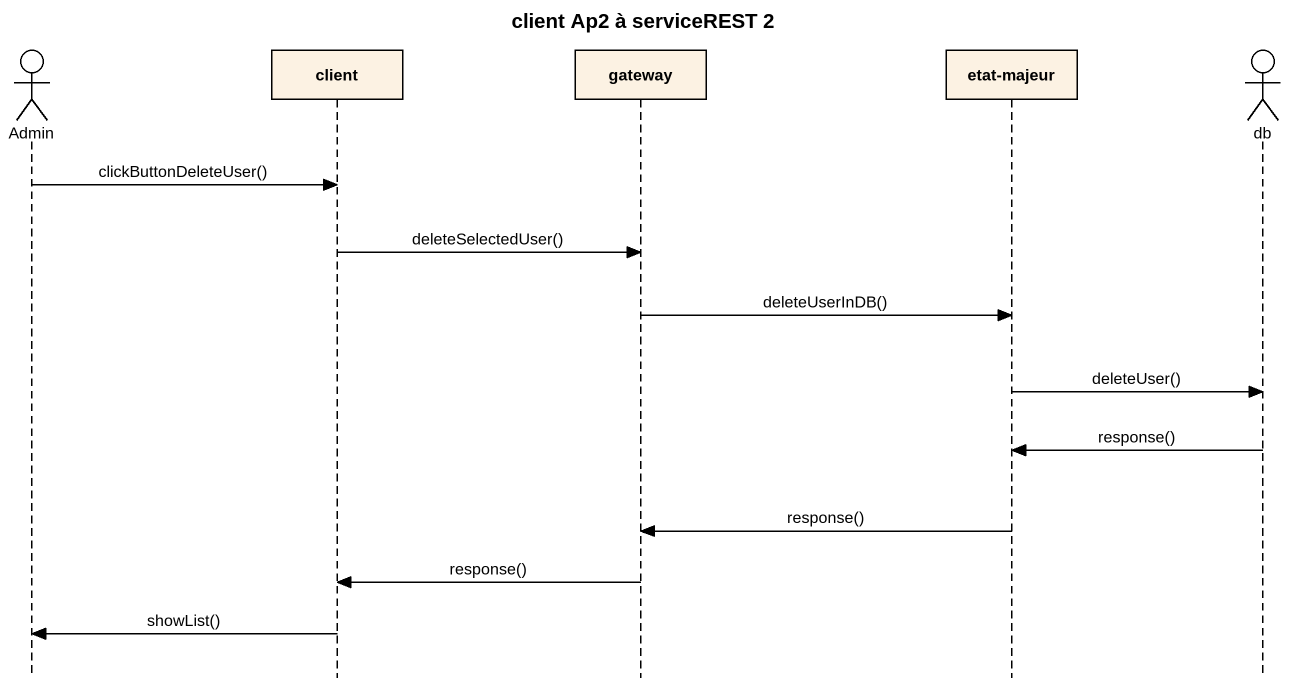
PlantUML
@startuml
title client Ap2 à serviceREST 2
hide footbox
actor Admin
participant client
participant gateway
participant "etat-majeur" as etat_majeur
actor db

Admin -> client : clickButtonDeleteUser()
client -> gateway : deleteSelectedUser()
gateway -> etat_majeur : deleteUserInDB()
etat_majeur -> db : deleteUser()
db -> etat_majeur : response()
etat_majeur -> gateway : response()
gateway -> client : response()
client -> Admin : showList()
@enduml
